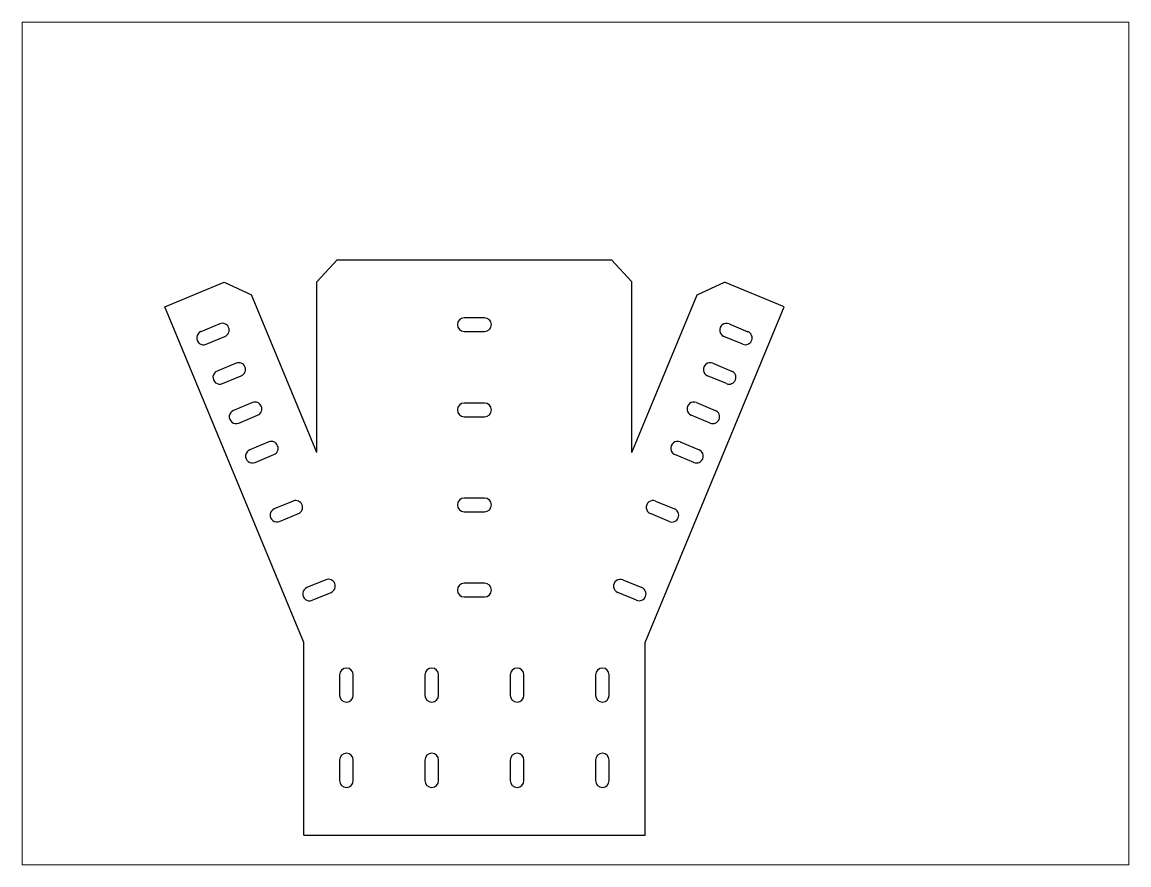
# Paper-space layout 'Layout1' of a CAD drawing. Header units: millimetres. Extents: x 1.05 to 9.45, y 0.8 to 7.2.
# The model-space entities are those that its viewports show. They can reach past a viewport. Long polylines and large blocks are cut down to what shows.
import ezdxf

# ---------------------------------------------------------------- set-up
doc = ezdxf.new("R2010")
doc.units = ezdxf.units.MM
doc.header["$MEASUREMENT"] = 0

msp = doc.modelspace()

# ---------------------------------------------------------------- linework, layer by layer
for p, q in [((2048.17, 357.55), (2060.17, 370.55)), ((2060.17, 370.55), (2220.88, 370.55)), ((2232.88, 357.55), (2220.88, 370.55)), ((1959.01, 342.93), (1993.84, 357.36)), ((1993.84, 357.36), (2009.91, 349.94)), ((2048.17, 257.55), (2048.17, 357.55)), ((2232.88, 257.55), (2232.88, 357.55)), ((2271.14, 349.94), (2287.21, 357.36)), ((2322.04, 342.93), (2287.21, 357.36)), ((2048.17, 257.55), (2009.91, 349.94)), ((2232.88, 257.55), (2271.14, 349.94)), ((2040.52, 146.14), (1959.01, 342.93)), ((2240.52, 146.14), (2322.04, 342.93)), ((2040.52, 33.14), (2040.52, 146.14)), ((2240.52, 33.14), (2240.52, 146.14)), ((2040.52, 33.14), (2240.52, 33.14))]:
    msp.add_line(p, q)
for points in [[(1991.26, 333.02), (1980.18, 328.42)], [(2146.52, 336.55), (2134.52, 336.55)], [(2289.79, 333.02), (2300.87, 328.42)], [(1983.24, 321.03), (1994.32, 325.63)], [(2134.52, 328.55), (2146.52, 328.55)], [(2297.81, 321.03), (2286.73, 325.63)], [(2000.83, 309.92), (1989.74, 305.33)], [(2280.22, 309.92), (2291.31, 305.33)], [(1992.8, 297.94), (2003.89, 302.53)], [(2288.25, 297.94), (2277.16, 302.53)], [(2010.4, 286.82), (1999.31, 282.23)], [(2146.52, 286.55), (2134.52, 286.55)], [(2270.65, 286.82), (2281.74, 282.23)], [(2002.37, 274.84), (2013.46, 279.43)], [(2278.68, 274.84), (2267.59, 279.43)], [(2134.52, 278.55), (2146.52, 278.55)], [(2019.96, 263.73), (2008.88, 259.13)], [(2261.09, 263.73), (2272.17, 259.13)], [(2011.94, 251.74), (2023.02, 256.33)], [(2269.11, 251.74), (2258.02, 256.33)], [(2034.31, 229.08), (2023.23, 224.49)], [(2146.52, 230.85), (2134.52, 230.85)], [(2246.74, 229.08), (2257.82, 224.49)], [(2026.29, 217.1), (2037.37, 221.69)], [(2134.52, 222.85), (2146.52, 222.85)], [(2254.76, 217.1), (2243.67, 221.69)], [(2053.45, 182.89), (2042.36, 178.29)], [(2227.6, 182.89), (2238.69, 178.29)], [(2045.42, 170.9), (2056.51, 175.5)], [(2146.52, 180.85), (2134.52, 180.85)], [(2235.63, 170.9), (2224.54, 175.5)], [(2134.52, 172.85), (2146.52, 172.85)], [(2061.52, 127.14), (2061.52, 115.14)], [(2069.52, 115.14), (2069.52, 127.14)], [(2111.52, 127.14), (2111.52, 115.14)], [(2119.52, 115.14), (2119.52, 127.14)], [(2161.52, 127.14), (2161.52, 115.14)], [(2169.52, 115.14), (2169.52, 127.14)], [(2211.52, 127.14), (2211.52, 115.14)], [(2219.52, 115.14), (2219.52, 127.14)], [(2061.52, 77.14), (2061.52, 65.14)], [(2069.52, 65.14), (2069.52, 77.14)], [(2111.52, 77.14), (2111.52, 65.14)], [(2119.52, 65.14), (2119.52, 77.14)], [(2161.52, 77.14), (2161.52, 65.14)], [(2169.52, 65.14), (2169.52, 77.14)], [(2211.52, 77.14), (2211.52, 65.14)], [(2219.52, 65.14), (2219.52, 77.14)]]:
    msp.add_lwpolyline(points)
for centre, start, end in [((1992.79, 329.32), 292.5, 112.5), ((2134.52, 332.55), 90, 270), ((2146.52, 332.55), 270, 90), ((2288.26, 329.32), 67.5, 247.5), ((1981.71, 324.73), 112.5, 292.5), ((2299.34, 324.73), 247.5, 67.5), ((1991.27, 301.63), 112.5, 292.5), ((2002.36, 306.22), 292.5, 112.5), ((2278.69, 306.22), 67.5, 247.5), ((2289.78, 301.63), 247.5, 67.5), ((2011.93, 283.13), 292.5, 112.5), ((2134.52, 282.55), 90, 270), ((2146.52, 282.55), 270, 90), ((2269.12, 283.13), 67.5, 247.5), ((2000.84, 278.53), 112.5, 292.5), ((2280.21, 278.53), 247.5, 67.5), ((2021.49, 260.03), 292.5, 112.5), ((2259.56, 260.03), 67.5, 247.5), ((2010.41, 255.44), 112.5, 292.5), ((2270.64, 255.44), 247.5, 67.5), ((2035.84, 225.38), 292.5, 112.5), ((2134.52, 226.85), 90, 270), ((2146.52, 226.85), 270, 90), ((2245.21, 225.38), 67.5, 247.5), ((2024.76, 220.79), 112.5, 292.5), ((2256.29, 220.79), 247.5, 67.5), ((2054.98, 179.19), 292.5, 112.5), ((2226.07, 179.19), 67.5, 247.5), ((2043.89, 174.6), 112.5, 292.5), ((2134.52, 176.85), 90, 270), ((2146.52, 176.85), 270, 90), ((2237.16, 174.6), 247.5, 67.5), ((2065.52, 127.14), 0, 180), ((2115.52, 127.14), 0, 180), ((2165.52, 127.14), 0, 180), ((2215.52, 127.14), 0, 180), ((2065.52, 115.14), 180, 0), ((2115.52, 115.14), 180, 0), ((2165.52, 115.14), 180, 0), ((2215.52, 115.14), 180, 0), ((2065.52, 77.14), 0, 180), ((2115.52, 77.14), 0, 180), ((2165.52, 77.14), 0, 180), ((2215.52, 77.14), 0, 180), ((2065.52, 65.14), 180, 0), ((2115.52, 65.14), 180, 0), ((2165.52, 65.14), 180, 0), ((2215.52, 65.14), 180, 0)]:
    msp.add_arc(centre, 4, start, end)

psp = doc.layouts.get("Layout1")

# ---------------------------------------------------------------- viewports
at = {"layer": '0'}
psp.add_viewport(center=(5.25, 4), size=(8.4, 6.4), view_center_point=(2199.7804, 262.8343), view_height=494.245542, dxfattribs=at)

doc.saveas('drawing.dxf')
